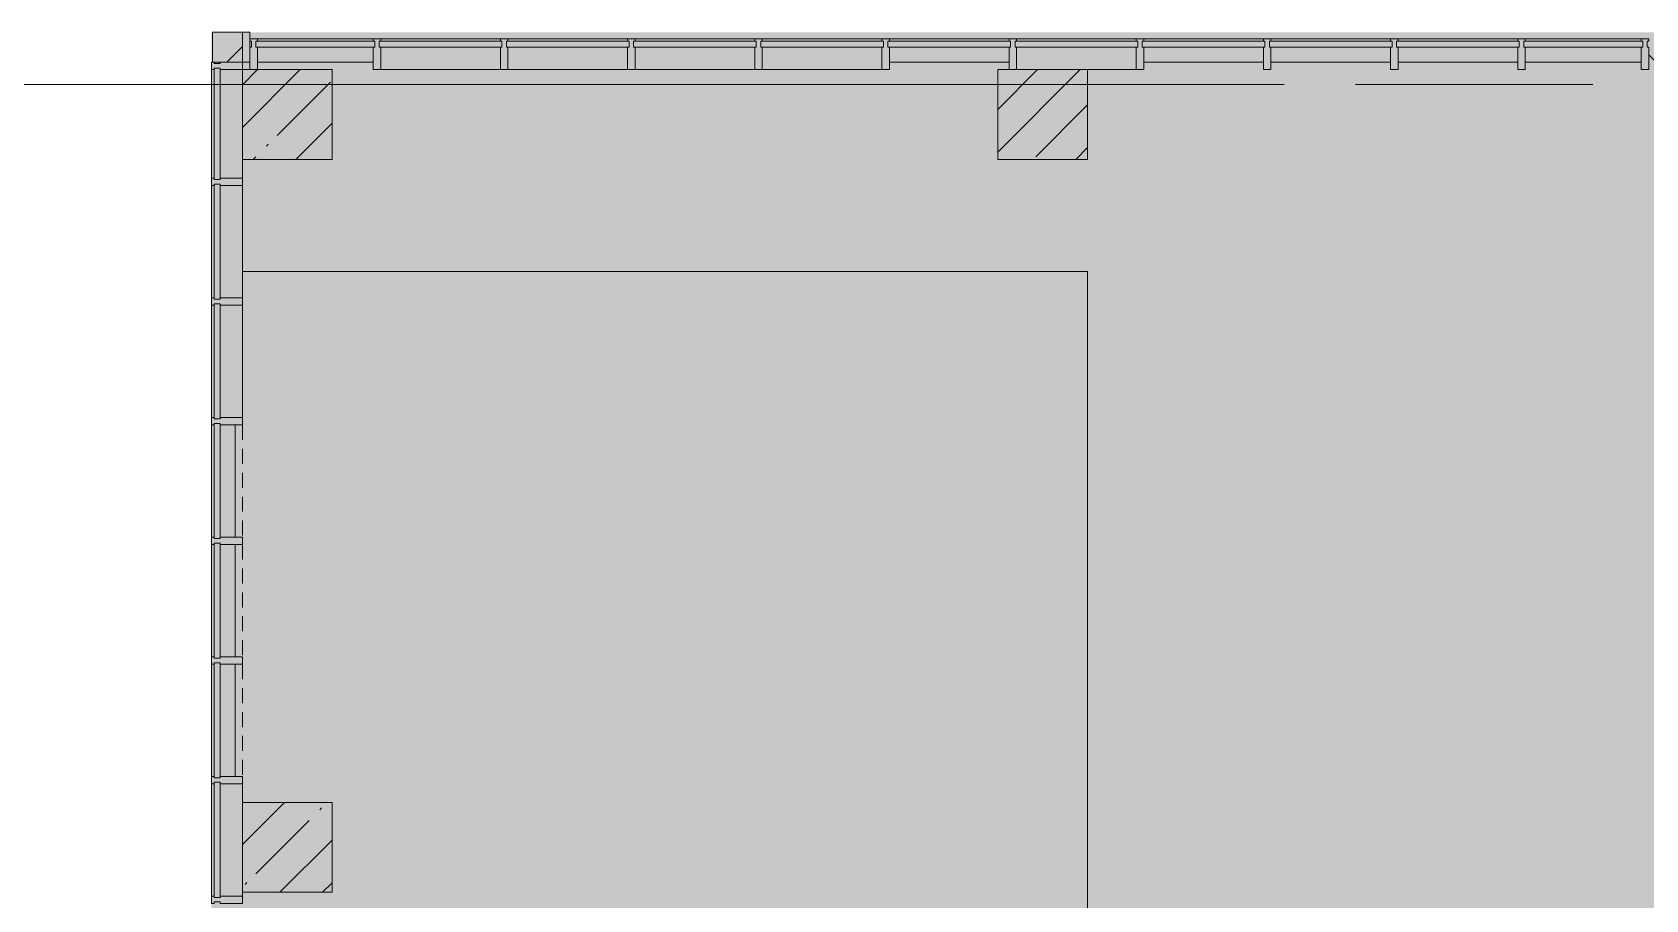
# Model space of a CAD drawing. Header units: millimetres. Extents: x -2911 to 191903, y -8553 to 29000.
# Drawn here: x 62575 to 73360, y 21550 to 27350 of the extents above; entities that cross this region are included whole.
import ezdxf

# ---------------------------------------------------------------- set-up
doc = ezdxf.new("R2010")
doc.units = ezdxf.units.MM
doc.linetypes.add('200_ШТРИХ__ш1_п0_6_', pattern=[160, 100, -60])
doc.linetypes.add('Осевая', pattern=[3175, 635, -476.25, 1587.5, -476.25])
doc.layers.add('A-DETL-GENF-3', color=7, linetype='Continuous', lineweight=9, true_color=0xc0c0c0, transparency=0.4)
for name, color, linetype, lineweight in [('A-DETL-MBND', 7, '200_ШТРИХ__ш1_п0_6_', 9), ('A-GLAZ-CURT-2', 7, 'Continuous', 5), ('A-WALL-4', 7, 'Continuous', 5), ('S-COLS-2', 7, 'Continuous', 5), ('Оси', 7, 'Continuous', 9), ('Оси-2', 7, 'Осевая', 9)]:
    doc.layers.add(name, color=color, linetype=linetype, lineweight=lineweight)
for name, color, linetype, lineweight, true_color in [('A-FLOR-2', 7, 'Continuous', 5, 0xb7b7b7), ('A-GLAZ-CURT-1', 7, 'Continuous', 5, 0x737373), ('A-GLAZ-CWMG-2', 7, 'Continuous', 5, 0x737373), ('A-GLAZ-CWMG-3', 7, 'Continuous', 5, 0x383e42), ('A-WALL-6', 7, 'Continuous', 5, 0x737373), ('S-COLS-1', 7, 'Continuous', 5, 0x737373)]:
    doc.layers.add(name, color=color, linetype=linetype, lineweight=lineweight, true_color=true_color)

# ---------------------------------------------------------------- blocks, each defined once
blk = doc.blocks.new('Прямоугольный импост - Импост структурный с накладкой - 190мм-22856805-2_5_1_птичка')
at = {"layer": 'A-GLAZ-CWMG-2'}
for p, q in [((0, 17), (-50, 17)), ((-50, 17), (-50, 0)), ((-50, 0), (-40, 0)), ((-40, 0), (-40, -40)), ((-10, -40), (-10, 0)), ((-10, 0), (0, 0)), ((0, 11), (0, 17)), ((-40, -40), (-50, -40)), ((-50, -40), (-50, -190)), ((0, -40), (-10, -40)), ((-50, -190), (0, -190))]:
    blk.add_line(p, q, dxfattribs=at)
blk = doc.blocks.new('Системная панель - Стекло - 40мм-22858580-2_5_1_птичка')
at = {"layer": 'A-GLAZ-CURT-1'}
for p, q in [((372.5, 40), (-372.5, 40)), ((-372.5, 40), (-372.5, 0)), ((-372.5, 0), (372.5, 0)), ((372.5, 0), (372.5, 40))]:
    blk.add_line(p, q, dxfattribs=at)
blk = doc.blocks.new('Системная панель - Стекло - 40мм-V62-2_5_1_птичка')
at = {"layer": 'A-GLAZ-CURT-1'}
for p, q in [((385, 40), (-385, 40)), ((-385, 40), (-385, 0)), ((-385, 0), (385, 0)), ((385, 0), (385, 40))]:
    blk.add_line(p, q, dxfattribs=at)
blk = doc.blocks.new('Прямоугольный импост - Импост структурный с накладкой - 190мм-22856798-2_5_1_птичка')
at = {"layer": 'A-GLAZ-CWMG-2'}
for p, q in [((-25, 0), (-25, 17)), ((-25, 17), (25, 17)), ((-15, 0), (-25, 0)), ((-15, -40), (-15, 0)), ((25, 0), (15, 0)), ((15, 0), (15, -40)), ((25, 17), (25, 0)), ((-25, -190), (-25, -40)), ((-25, -40), (-15, -40)), ((15, -40), (25, -40)), ((25, -40), (25, -190)), ((25, -190), (-25, -190))]:
    blk.add_line(p, q, dxfattribs=at)
blk = doc.blocks.new('Прямоугольный импост - Импост структурный с накладкой - 160мм-22858437-2_5_1_птичка')
at = {"layer": 'A-GLAZ-CWMG-2'}
for p, q in [((3854, 23925), (3854, 23175)), ((4011, 23925), (4011, 23175))]:
    blk.add_line(p, q, dxfattribs=at)
blk = doc.blocks.new('Системная панель - Стекло - 40мм-V63-2_5_1_птичка')
at = {"layer": 'A-GLAZ-CURT-1'}
for p, q in [((385, 40), (-385, 40)), ((-385, 40), (-385, 0)), ((-385, 0), (385, 0)), ((385, 0), (385, 40))]:
    blk.add_line(p, q, dxfattribs=at)
blk = doc.blocks.new('Системная панель - Стекло - 40мм-V64-2_5_1_птичка')
at = {"layer": 'A-GLAZ-CURT-2'}
h = blk.add_hatch(dxfattribs=at)
h.set_pattern_fill('FP_99', color=256, style=0, pattern_type=2)
h.set_pattern_definition([(135, (23850.1, -4371.1), (-1414.21, -1414.21), [1000, -3000]), (135, (24350.1, -5371.1), (-1414.21, -1414.21), [3000, -1000]), (135, (24850.1, -3371.1), (-1414.21, -1414.21), [1000, -3000])])
h.paths.add_polyline_path([(385, 40), (-385, 40), (-385, 0), (385, 0)])
at = {"layer": 'A-GLAZ-CURT-1'}
for p, q in [((385, 40), (-385, 40)), ((-385, 40), (-385, 0)), ((-385, 0), (385, 0)), ((385, 0), (385, 40))]:
    blk.add_line(p, q, dxfattribs=at)
blk = doc.blocks.new('Системная панель - Стекло - 40мм-22856069-2_5_1_птичка')
at = {"layer": 'A-GLAZ-CURT-1'}
for p, q in [((397.5, 0), (-397.5, 0)), ((-397.5, 0), (-397.5, -40)), ((397.5, -40), (397.5, 0)), ((-397.5, -40), (397.5, -40))]:
    blk.add_line(p, q, dxfattribs=at)
blk = doc.blocks.new('Системная панель - Стекло - 40мм-22856070-2_5_1_птичка')
at = {"layer": 'A-GLAZ-CURT-2'}
h = blk.add_hatch(dxfattribs=at)
h.set_pattern_fill('FP_100', color=256, style=0, pattern_type=2)
h.set_pattern_definition([(45, (-9285, -26790), (-1414.21, 1414.21), [1000, -3000]), (45, (-10285, -27290), (-1414.21, 1414.21), [3000, -1000]), (45, (-8285, -27790), (-1414.21, 1414.21), [1000, -3000])])
h.paths.add_polyline_path([(410, -40), (410, 0), (-410, 0), (-410, -40)])
at = {"layer": 'A-GLAZ-CURT-1'}
for p, q in [((410, 0), (-410, 0)), ((-410, 0), (-410, -40)), ((-410, -40), (410, -40)), ((410, -40), (410, 0))]:
    blk.add_line(p, q, dxfattribs=at)
blk = doc.blocks.new('Системная панель - Стекло - 40мм-V65-2_5_1_птичка')
at = {"layer": 'A-GLAZ-CURT-1'}
for p, q in [((410, 0), (-410, 0)), ((-410, 0), (-410, -40)), ((-410, -40), (410, -40)), ((410, -40), (410, 0))]:
    blk.add_line(p, q, dxfattribs=at)
blk = doc.blocks.new('Системная панель - Стекло - 40мм-22856305-2_5_1_птичка')
at = {"layer": 'A-GLAZ-CURT-2'}
h = blk.add_hatch(dxfattribs=at)
h.set_pattern_fill('FP_101', color=256, style=0, pattern_type=2)
h.set_pattern_definition([(45, (-11835.1, -26790), (-1414.21, 1414.21), [1000, -3000]), (45, (-12835.1, -27290), (-1414.21, 1414.21), [3000, -1000]), (45, (-10835.1, -27790), (-1414.21, 1414.21), [1000, -3000])])
h.paths.add_polyline_path([(410, -40), (410, 0), (-410, 0), (-410, -40)])
at = {"layer": 'A-GLAZ-CURT-1'}
for p, q in [((410, 0), (-410, 0)), ((-410, 0), (-410, -40)), ((-410, -40), (410, -40)), ((410, -40), (410, 0))]:
    blk.add_line(p, q, dxfattribs=at)
blk = doc.blocks.new('Системная панель - Стекло - 40мм-V66-2_5_1_птичка')
at = {"layer": 'A-GLAZ-CURT-1'}
for p, q in [((410, 0), (-410, 0)), ((-410, 0), (-410, -40)), ((-410, -40), (410, -40)), ((410, -40), (410, 0))]:
    blk.add_line(p, q, dxfattribs=at)
blk = doc.blocks.new('Системная панель - Стекло - 40мм-V67-2_5_1_птичка')
at = {"layer": 'A-GLAZ-CURT-1'}
for p, q in [((397.5, 0), (-397.5, 0)), ((-397.5, 0), (-397.5, -40)), ((397.5, -40), (397.5, 0)), ((-397.5, -40), (397.5, -40))]:
    blk.add_line(p, q, dxfattribs=at)
blk = doc.blocks.new('Прямоугольный импост - Импост структурный с накладкой - 190мм-22856073-2_5_1_птичка')
at = {"layer": 'A-GLAZ-CWMG-2'}
for p, q in [((-50, 40), (-50, 190)), ((-50, 190), (0, 190)), ((0, 190), (0, 40)), ((-40, 40), (-50, 40)), ((-50, -17), (-50, 0)), ((-50, 0), (-40, 0)), ((-40, 0), (-40, 40)), ((-10, 40), (-10, 0)), ((0, 40), (-10, 40)), ((-10, 0), (0, 0)), ((0, 0), (0, -17)), ((0, -17), (-50, -17))]:
    blk.add_line(p, q, dxfattribs=at)
blk = doc.blocks.new('Прямоугольный импост - Импост структурный с накладкой - 160мм-22794259-2_5_1_птичка')
at = {"layer": 'A-GLAZ-CWMG-2'}
for p, q in [((4160, 27307), (4935, 27307)), ((4160, 27150), (4935, 27150))]:
    blk.add_line(p, q, dxfattribs=at)
blk = doc.blocks.new('Прямоугольный импост - Импост структурный с накладкой - 160мм-20149070-2_5_1_птичка')
at = {"layer": 'A-GLAZ-CWMG-2'}
for p, q in [((8385, 27307), (9185, 27307)), ((8385, 27150), (9185, 27150))]:
    blk.add_line(p, q, dxfattribs=at)
blk = doc.blocks.new('Прямоугольный импост - Импост структурный с накладкой - 160мм-22794460-2_5_1_птичка')
at = {"layer": 'A-GLAZ-CWMG-2'}
for p, q in [((10935, 27307), (11285, 27307)), ((10935, 27150), (11285, 27150))]:
    blk.add_line(p, q, dxfattribs=at)
blk = doc.blocks.new('Прямоугольный импост - Импост структурный с накладкой - 160мм-22794342-2_5_1_птичка')
at = {"layer": 'A-GLAZ-CWMG-2'}
for p, q in [((11285, 27307), (11735, 27307)), ((11285, 27150), (11735, 27150))]:
    blk.add_line(p, q, dxfattribs=at)
blk = doc.blocks.new('Прямоугольный импост - Импост структурный с накладкой - 190мм-22856065-2_5_1_птичка')
at = {"layer": 'A-GLAZ-CWMG-2'}
for p, q in [((-25, 40), (-25, 190)), ((-25, 190), (25, 190)), ((25, 190), (25, 40)), ((-15, 40), (-25, 40)), ((-25, -17), (-25, 0)), ((-25, 0), (-15, 0)), ((-15, 0), (-15, 40)), ((15, 40), (15, 0)), ((25, 40), (15, 40)), ((15, 0), (25, 0)), ((25, 0), (25, -17)), ((25, -17), (-25, -17))]:
    blk.add_line(p, q, dxfattribs=at)
blk = doc.blocks.new('Прямоугольный импост - Импост структурный с накладкой - 190мм-V68-2_5_1_птичка')
at = {"layer": 'A-GLAZ-CWMG-2'}
for p, q in [((-50, 190), (-50, 40)), ((0, 40), (0, 190)), ((-50, 40), (-40, 40)), ((-40, 0), (-50, 0)), ((-50, 0), (-50, -17)), ((-40, 40), (-40, 0)), ((-10, 0), (-10, 40)), ((-10, 40), (0, 40)), ((0, 0), (-10, 0)), ((0, -17), (0, 0)), ((-50, -17), (0, -17))]:
    blk.add_line(p, q, dxfattribs=at)
blk = doc.blocks.new('Системная панель - Стекло - 40мм-V93-2_5_1_птичка')
at = {"layer": 'A-GLAZ-CURT-2'}
h = blk.add_hatch(dxfattribs=at)
h.set_pattern_fill('FP_122', color=256, style=0, pattern_type=2)
h.set_pattern_definition([(135, (24650.1, -4371.1), (-1414.21, -1414.21), [1000, -3000]), (135, (25150.1, -5371.1), (-1414.21, -1414.21), [3000, -1000]), (135, (25650.1, -3371.1), (-1414.21, -1414.21), [1000, -3000])])
h.paths.add_polyline_path([(385, 40), (-385, 40), (-385, 0), (385, 0)])
at = {"layer": 'A-GLAZ-CURT-1'}
for p, q in [((385, 40), (-385, 40)), ((-385, 40), (-385, 0)), ((-385, 0), (385, 0)), ((385, 0), (385, 40))]:
    blk.add_line(p, q, dxfattribs=at)
blk = doc.blocks.new('Прямоугольный импост - Импост структурный с накладкой - 190мм-V94-2_5_1_птичка')
at = {"layer": 'A-GLAZ-CWMG-3'}
for points in [[(3871, 24775), (3871, 25525), (3854, 25525), (3854, 24775)], [(4061, 24775), (4061, 25525), (3911, 25525), (3911, 24775)]]:
    blk.add_hatch(color=256, dxfattribs=at).paths.add_polyline_path(points)
at = {"layer": 'A-GLAZ-CWMG-2'}
for p, q in [((3854, 25525), (3854, 24775)), ((4061, 25525), (4061, 24775))]:
    blk.add_line(p, q, dxfattribs=at)
blk = doc.blocks.new('Системная панель - Стекло - 40мм-V95-2_5_1_птичка')
at = {"layer": 'A-GLAZ-CURT-1'}
for p, q in [((410, 0), (-410, 0)), ((-410, 0), (-410, -40)), ((-410, -40), (410, -40)), ((410, -40), (410, 0))]:
    blk.add_line(p, q, dxfattribs=at)
blk = doc.blocks.new('Прямоугольный импост - Импост структурный с накладкой - 190мм-23186024-2_5_1_птичка')
at = {"layer": 'A-GLAZ-CWMG-3'}
for points in [[(9987, 27290), (10035, 27290), (10035, 27307), (9235, 27307), (9235, 27290)], [(9987, 27100), (10035, 27100), (10035, 27250), (9235, 27250), (9235, 27100), (9710, 27100)]]:
    blk.add_hatch(color=256, dxfattribs=at).paths.add_polyline_path(points)
at = {"layer": 'A-GLAZ-CWMG-2'}
for p, q in [((9235, 27307), (10035, 27307)), ((9710, 27100), (10035, 27100))]:
    blk.add_line(p, q, dxfattribs=at)
blk = doc.blocks.new('Прямоугольный импост - Импост структурный с накладкой - 190мм-V96-2_5_1_птичка')
at = {"layer": 'A-GLAZ-CWMG-2'}
for p, q in [((-25, 40), (-25, 190)), ((25, 190), (25, 40)), ((-15, 40), (-25, 40)), ((-25, -17), (-25, 0)), ((-25, 0), (-15, 0)), ((-15, 0), (-15, 40)), ((15, 40), (15, 0)), ((25, 40), (15, 40)), ((15, 0), (25, 0)), ((25, 0), (25, -17)), ((25, -17), (-25, -17))]:
    blk.add_line(p, q, dxfattribs=at)
blk = doc.blocks.new('Системная панель - Стекло - 40мм-V97-2_5_1_птичка')
at = {"layer": 'A-GLAZ-CURT-1'}
for p, q in [((410, 0), (-410, 0)), ((-410, 0), (-410, -40)), ((-410, -40), (410, -40)), ((410, -40), (410, 0))]:
    blk.add_line(p, q, dxfattribs=at)
blk = doc.blocks.new('Прямоугольный импост - Импост структурный с накладкой - 190мм-V98-2_5_1_птичка')
at = {"layer": 'A-GLAZ-CWMG-3'}
for points in [[(8132, 27290), (8335, 27290), (8335, 27307), (7535, 27307), (7535, 27290)], [(8132, 27100), (8335, 27100), (8335, 27250), (7535, 27250), (7535, 27100)]]:
    blk.add_hatch(color=256, dxfattribs=at).paths.add_polyline_path(points)
at = {"layer": 'A-GLAZ-CWMG-2'}
for p, q in [((7535, 27307), (8335, 27307)), ((7535, 27100), (8335, 27100))]:
    blk.add_line(p, q, dxfattribs=at)
blk = doc.blocks.new('Системная панель - Стекло - 40мм-V124-2_5_1_птичка')
at = {"layer": 'A-GLAZ-CURT-1'}
for p, q in [((410, 0), (-410, 0)), ((-410, 0), (-410, -40)), ((-410, -40), (410, -40)), ((410, -40), (410, 0))]:
    blk.add_line(p, q, dxfattribs=at)
blk = doc.blocks.new('Системная панель - Стекло - 40мм-V125-2_5_1_птичка')
at = {"layer": 'A-GLAZ-CURT-1'}
for p, q in [((410, 0), (-410, 0)), ((-410, 0), (-410, -40)), ((-410, -40), (410, -40)), ((410, -40), (410, 0))]:
    blk.add_line(p, q, dxfattribs=at)
blk = doc.blocks.new('Прямоугольный импост - Импост структурный с накладкой - 190мм-22858574-2_5_1_птичка')
at = {"layer": 'A-GLAZ-CWMG-3'}
for points in [[(3871, 26375), (3871, 27100), (3854, 27100), (3854, 26375)], [(4061, 26375), (4060, 27100), (3911, 27100), (3911, 26375), (4060, 26375)]]:
    blk.add_hatch(color=256, dxfattribs=at).paths.add_polyline_path(points)
at = {"layer": 'A-GLAZ-CWMG-2'}
for p, q in [((3854, 27100), (3854, 26375)), ((4061, 26500), (4061, 26375))]:
    blk.add_line(p, q, dxfattribs=at)
blk = doc.blocks.new('BSC_Колонна _Прямоугольная - 200х200-22401950-2_5_1_птичка')
at = {"layer": 'S-COLS-2'}
h = blk.add_hatch(dxfattribs=at)
h.set_pattern_fill('FP_160', color=256, style=0, pattern_type=2)
h.set_pattern_definition([(45, (-3960, -27250), (-176.7767, 176.7767), [])])
h.paths.add_polyline_path([(-100, -100), (100, -100), (100, 100), (-100, 99)])
at = {"layer": 'S-COLS-1'}
for p, q in [((100, 100), (-100, 100)), ((-100, 99), (-100, -100)), ((100, -100), (100, 100)), ((-100, -100), (100, -100))]:
    blk.add_line(p, q, dxfattribs=at)
blk = doc.blocks.new('Системная панель - Стекло - 40мм-V138-2_5_1_птичка')
at = {"layer": 'A-GLAZ-CURT-2'}
h = blk.add_hatch(dxfattribs=at)
h.set_pattern_fill('FP_161', color=256, style=0, pattern_type=2)
h.set_pattern_definition([(45, (-6735, -26790), (-1414.21, 1414.21), [1000, -3000]), (45, (-7735, -27290), (-1414.21, 1414.21), [3000, -1000]), (45, (-5735, -27790), (-1414.21, 1414.21), [1000, -3000])])
h.paths.add_polyline_path([(410, -40), (410, 0), (-410, 0), (-410, -40), (42, -40)])
at = {"layer": 'A-GLAZ-CURT-1'}
for p, q in [((410, 0), (-410, 0)), ((-410, 0), (-410, -40)), ((-410, -40), (410, -40)), ((410, -40), (410, 0))]:
    blk.add_line(p, q, dxfattribs=at)
blk = doc.blocks.new('Системная панель - Стекло - 40мм-V139-2_5_1_птичка')
at = {"layer": 'A-GLAZ-CURT-1'}
for p, q in [((385, 40), (-385, 40)), ((-385, 40), (-385, 0)), ((-385, 0), (385, 0)), ((385, 0), (385, 40))]:
    blk.add_line(p, q, dxfattribs=at)
blk = doc.blocks.new('BSC_Колонна _Прямоугольная - 600х600-V143-2_5_1_птичка')
at = {"layer": 'S-COLS-2'}
h = blk.add_hatch(dxfattribs=at)
h.set_pattern_fill('FP_164', color=256, style=0, pattern_type=2)
h.set_pattern_definition([(45, (-9410, -26800), (-285.123, 285.123), []), (45, (-9124.88, -26800), (-285.123, 285.123), [504.031, -100.806, 16.764, -84.042])])
h.paths.add_polyline_path([(-300, -300), (300, -300), (300, 300), (-300, 300), (-300, -76)])
at = {"layer": 'S-COLS-1'}
for p, q in [((300, 300), (-300, 300)), ((-300, 300), (-300, -300)), ((300, -300), (300, 300)), ((-300, -300), (300, -300))]:
    blk.add_line(p, q, dxfattribs=at)
blk = doc.blocks.new('BSC_Колонна _Прямоугольная - 600х600-V144-2_5_1_птичка')
at = {"layer": 'S-COLS-2'}
h = blk.add_hatch(dxfattribs=at)
h.set_pattern_fill('FP_165', color=256, style=0, pattern_type=2)
h.set_pattern_definition([(45, (-4360, -26800), (-285.123, 285.123), []), (45, (-4074.88, -26800), (-285.123, 285.123), [504.031, -100.806, 16.764, -84.042])])
h.paths.add_polyline_path([(-300, -300), (300, -300), (300, 300), (-300, 300), (-300, 39)])
at = {"layer": 'S-COLS-1'}
for p, q in [((300, 300), (-300, 300)), ((-300, 300), (-300, -300)), ((300, -300), (300, 300)), ((-300, -300), (300, -300))]:
    blk.add_line(p, q, dxfattribs=at)
blk = doc.blocks.new('BSC_Колонна _Прямоугольная - 600х600-V145-2_5_1_птичка')
at = {"layer": 'S-COLS-2'}
h = blk.add_hatch(dxfattribs=at)
h.set_pattern_fill('FP_167', color=256, style=0, pattern_type=2)
h.set_pattern_definition([(45, (-4360, -21900), (-285.123, 285.123), []), (45, (-4074.88, -21900), (-285.123, 285.123), [504.031, -100.806, 16.764, -84.042])])
h.paths.add_polyline_path([(-300, -300), (300, -300), (300, 300), (-300, 300), (-300, -267)])
at = {"layer": 'S-COLS-1'}
for p, q in [((300, 300), (-300, 300)), ((-300, 300), (-300, -300)), ((300, -300), (300, 300)), ((-300, -300), (300, -300))]:
    blk.add_line(p, q, dxfattribs=at)
blk = doc.blocks.new('Системная панель - Стекло - 40мм-V154-2_5_1_птичка')
at = {"layer": 'A-GLAZ-CURT-1'}
for p, q in [((385, 40), (-385, 40)), ((-385, 40), (-385, 0)), ((-385, 0), (385, 0)), ((385, 0), (385, 40))]:
    blk.add_line(p, q, dxfattribs=at)
blk = doc.blocks.new('Прямоугольный импост - Импост структурный с накладкой - 190мм-V155-2_5_1_птичка')
at = {"layer": 'A-GLAZ-CWMG-3'}
for points in [[(3871, 21575), (3871, 22325), (3854, 22325), (3854, 21575)], [(4061, 21575), (4060, 22325), (3911, 22325), (3911, 21575), (4060, 21575)]]:
    blk.add_hatch(color=256, dxfattribs=at).paths.add_polyline_path(points)
at = {"layer": 'A-GLAZ-CWMG-2'}
for p, q in [((3854, 22325), (3854, 21575)), ((4061, 22325), (4061, 22200)), ((4061, 21600), (4061, 21575))]:
    blk.add_line(p, q, dxfattribs=at)
blk = doc.blocks.new('Прямоугольный импост - Импост структурный с накладкой - 190мм-V172-2_5_1_птичка')
at = {"layer": 'A-DETL-MBND'}
blk.add_hatch(color=256, dxfattribs=at).paths.add_polyline_path([(4061, 23975), (4061, 24725), (4011, 24725), (4011, 23975)])
blk.add_line((4061, 24725), (4061, 23975), dxfattribs=at)

msp = doc.modelspace()

# ---------------------------------------------------------------- hatches: boundary and pattern name
at = {"layer": 'A-DETL-GENF-3'}
msp.add_hatch(color=256, dxfattribs=at).paths.add_polyline_path([(93094.9, -280), (98679.9, -280), (98679.9, 23777.7), (93779.9, 23777.7), (93779.9, 27350), (63771.9, 27350), (63771.9, 15358), (59651.9, 15358), (59651.9, -280), (92167.4, -280)])
at = {"layer": 'A-WALL-4'}
h = msp.add_hatch(dxfattribs=at)
h.set_pattern_fill('FP_86', color=256, style=0, pattern_type=2)
h.set_pattern_definition([(135, (59919.87, 0), (-176.7767, -176.7767), [])])
h.paths.add_polyline_path([(73617, 27150), (73629.9, 27150), (73629.9, 27350), (73380.1, 27350), (73380.1, 27150)])
h.paths.add_polyline_path([(63979.9, 27150), (64029.9, 27150), (64029.9, 27350), (63979.9, 27350), (63979.9, 27325.2)])

# ---------------------------------------------------------------- linework, layer by layer
at = {"layer": 'A-FLOR-2'}
for p, q in [((69629.9, 25750), (63981, 25750)), ((69629.9, 20770), (69629.9, 25750))]:
    msp.add_line(p, q, dxfattribs=at)
at = {"layer": 'A-WALL-6'}
for p, q in [((64029.9, 27350), (63979.9, 27350)), ((64029.9, 27150), (64029.9, 27350)), ((63979.9, 27150), (64029.9, 27150))]:
    msp.add_line(p, q, dxfattribs=at)
at = {"layer": 'Оси'}
msp.add_line((57808.9, 27000), (70308.9, 27000), dxfattribs=at)
at = {"layer": 'Оси-2'}
msp.add_line((70308.9, 27000), (81279.9, 27000), dxfattribs=at)

# ---------------------------------------------------------------- block references
at = {"layer": 'A-DETL-MBND'}
for p in [(59919.9, 0), (59919.9, -800), (59919.9, -1600)]:
    msp.add_blockref('Прямоугольный импост - Импост структурный с накладкой - 190мм-V172-2_5_1_птичка', p, dxfattribs=at)
at = {"layer": 'A-GLAZ-CURT-1'}
for name, p in [('Системная панель - Стекло - 40мм-22856069-2_5_1_птичка', (64467.4, 27290)), ('Системная панель - Стекло - 40мм-V125-2_5_1_птичка', (65304.9, 27290)), ('Системная панель - Стекло - 40мм-V138-2_5_1_птичка', (66154.9, 27290)), ('Системная панель - Стекло - 40мм-V124-2_5_1_птичка', (67004.9, 27290)), ('Системная панель - Стекло - 40мм-V97-2_5_1_птичка', (67854.9, 27290)), ('Системная панель - Стекло - 40мм-22856070-2_5_1_птичка', (68704.9, 27290)), ('Системная панель - Стекло - 40мм-V95-2_5_1_птичка', (69554.9, 27290)), ('Системная панель - Стекло - 40мм-V65-2_5_1_птичка', (70404.9, 27290)), ('Системная панель - Стекло - 40мм-22856305-2_5_1_птичка', (71255, 27290)), ('Системная панель - Стекло - 40мм-V66-2_5_1_птичка', (72105.1, 27290)), ('Системная панель - Стекло - 40мм-V67-2_5_1_птичка', (72942.6, 27290))]:
    msp.add_blockref(name, p, dxfattribs=at)
at = {"layer": 'A-GLAZ-CURT-1', "rotation": 269.9999999999999}
for name, p in [('Системная панель - Стекло - 40мм-22858580-2_5_1_птичка', (63791, 26737.6)), ('Системная панель - Стекло - 40мм-V139-2_5_1_птичка', (63791, 25950.1)), ('Системная панель - Стекло - 40мм-V93-2_5_1_птичка', (63791, 25150.1)), ('Системная панель - Стекло - 40мм-V64-2_5_1_птичка', (63791, 24350.1)), ('Системная панель - Стекло - 40мм-V62-2_5_1_птичка', (63791, 23550.1)), ('Системная панель - Стекло - 40мм-V63-2_5_1_птичка', (63791, 22750.1)), ('Системная панель - Стекло - 40мм-V154-2_5_1_птичка', (63791, 21950.1))]:
    msp.add_blockref(name, p, dxfattribs=at)
at = {"layer": 'A-GLAZ-CWMG-2'}
for name, p, rotation in [('Прямоугольный импост - Импост структурный с накладкой - 190мм-V68-2_5_1_птичка', (64029.9, 27290), 180), ('Прямоугольный импост - Импост структурный с накладкой - 190мм-22856805-2_5_1_птичка', (63791, 27150.1), 89.99999999999991)]:
    msp.add_blockref(name, p, dxfattribs=dict(at, rotation=rotation))
for name, p in [('Прямоугольный импост - Импост структурный с накладкой - 160мм-22794259-2_5_1_птичка', (59919.9, 0)), ('Прямоугольный импост - Импост структурный с накладкой - 190мм-V98-2_5_1_птичка', (57369.9, 0)), ('Прямоугольный импост - Импост структурный с накладкой - 190мм-V98-2_5_1_птичка', (58219.9, 0)), ('Прямоугольный импост - Импост структурный с накладкой - 190мм-V98-2_5_1_птичка', (59069.9, 0)), ('Прямоугольный импост - Импост структурный с накладкой - 190мм-V98-2_5_1_птичка', (59919.9, 0)), ('Прямоугольный импост - Импост структурный с накладкой - 160мм-20149070-2_5_1_птичка', (59919.9, 0)), ('Прямоугольный импост - Импост структурный с накладкой - 190мм-23186024-2_5_1_птичка', (59919.9, 0)), ('Прямоугольный импост - Импост структурный с накладкой - 160мм-20149070-2_5_1_птичка', (61619.9, 0)), ('Прямоугольный импост - Импост структурный с накладкой - 160мм-22794460-2_5_1_птичка', (59919.9, 0)), ('Прямоугольный импост - Импост структурный с накладкой - 160мм-22794342-2_5_1_птичка', (59919.9, 0)), ('Прямоугольный импост - Импост структурный с накладкой - 160мм-20149070-2_5_1_птичка', (63320.1, 0)), ('Прямоугольный импост - Импост структурный с накладкой - 160мм-22794259-2_5_1_птичка', (68395.1, 0)), ('Прямоугольный импост - Импост структурный с накладкой - 190мм-22858574-2_5_1_птичка', (59919.9, 0)), ('Прямоугольный импост - Импост структурный с накладкой - 190мм-V94-2_5_1_птичка', (59919.9, 800)), ('Прямоугольный импост - Импост структурный с накладкой - 190мм-V94-2_5_1_птичка', (59919.9, 0)), ('Прямоугольный импост - Импост структурный с накладкой - 160мм-22858437-2_5_1_птичка', (59919.9, 800)), ('Прямоугольный импост - Импост структурный с накладкой - 160мм-22858437-2_5_1_птичка', (59919.9, 0)), ('Прямоугольный импост - Импост структурный с накладкой - 160мм-22858437-2_5_1_птичка', (59919.9, -800)), ('Прямоугольный импост - Импост структурный с накладкой - 190мм-V155-2_5_1_птичка', (59919.9, 0))]:
    msp.add_blockref(name, p, dxfattribs=at)
at = {"layer": 'A-GLAZ-CWMG-2', "extrusion": (0, 0, -1)}
for name, p, rotation in [('Прямоугольный импост - Импост структурный с накладкой - 190мм-22856065-2_5_1_птичка', (-64879.9, 27290), 180), ('Прямоугольный импост - Импост структурный с накладкой - 190мм-22856065-2_5_1_птичка', (-65729.9, 27290), 180), ('Прямоугольный импост - Импост структурный с накладкой - 190мм-22856065-2_5_1_птичка', (-66579.9, 27290), 180), ('Прямоугольный импост - Импост структурный с накладкой - 190мм-22856065-2_5_1_птичка', (-67429.9, 27290), 180), ('Прямоугольный импост - Импост структурный с накладкой - 190мм-22856065-2_5_1_птичка', (-68279.9, 27290), 180), ('Прямоугольный импост - Импост структурный с накладкой - 190мм-V96-2_5_1_птичка', (-69129.9, 27290), 180), ('Прямоугольный импост - Импост структурный с накладкой - 190мм-22856065-2_5_1_птичка', (-69979.9, 27290), 180), ('Прямоугольный импост - Импост структурный с накладкой - 190мм-22856065-2_5_1_птичка', (-70829.9, 27290), 180), ('Прямоугольный импост - Импост структурный с накладкой - 190мм-22856065-2_5_1_птичка', (-71680.1, 27290), 180), ('Прямоугольный импост - Импост структурный с накладкой - 190мм-22856065-2_5_1_птичка', (-72530.1, 27290), 180), ('Прямоугольный импост - Импост структурный с накладкой - 190мм-22856073-2_5_1_птичка', (-73380.1, 27290), 180), ('Прямоугольный импост - Импост структурный с накладкой - 190мм-22856798-2_5_1_птичка', (-63791, 26350.1), 270.0000000000001), ('Прямоугольный импост - Импост структурный с накладкой - 190мм-22856798-2_5_1_птичка', (-63791, 25550.1), 270.0000000000001), ('Прямоугольный импост - Импост структурный с накладкой - 190мм-22856798-2_5_1_птичка', (-63791, 24750.1), 270.0000000000001), ('Прямоугольный импост - Импост структурный с накладкой - 190мм-22856798-2_5_1_птичка', (-63791, 23950.1), 270.0000000000001), ('Прямоугольный импост - Импост структурный с накладкой - 190мм-22856798-2_5_1_птичка', (-63791, 23150.1), 270.0000000000001), ('Прямоугольный импост - Импост структурный с накладкой - 190мм-22856798-2_5_1_птичка', (-63791, 22350.1), 270.0000000000001), ('Прямоугольный импост - Импост структурный с накладкой - 190мм-22856798-2_5_1_птичка', (-63791, 21550.1), 270.0000000000001)]:
    msp.add_blockref(name, p, dxfattribs=dict(at, rotation=rotation))
at = {"layer": 'S-COLS-1'}
for name, p in [('BSC_Колонна _Прямоугольная - 200х200-22401950-2_5_1_птичка', (63879.9, 27250)), ('BSC_Колонна _Прямоугольная - 600х600-V144-2_5_1_птичка', (64279.9, 26800)), ('BSC_Колонна _Прямоугольная - 600х600-V143-2_5_1_птичка', (69329.9, 26800)), ('BSC_Колонна _Прямоугольная - 600х600-V145-2_5_1_птичка', (64279.9, 21900))]:
    msp.add_blockref(name, p, dxfattribs=at)

doc.saveas('drawing.dxf')
